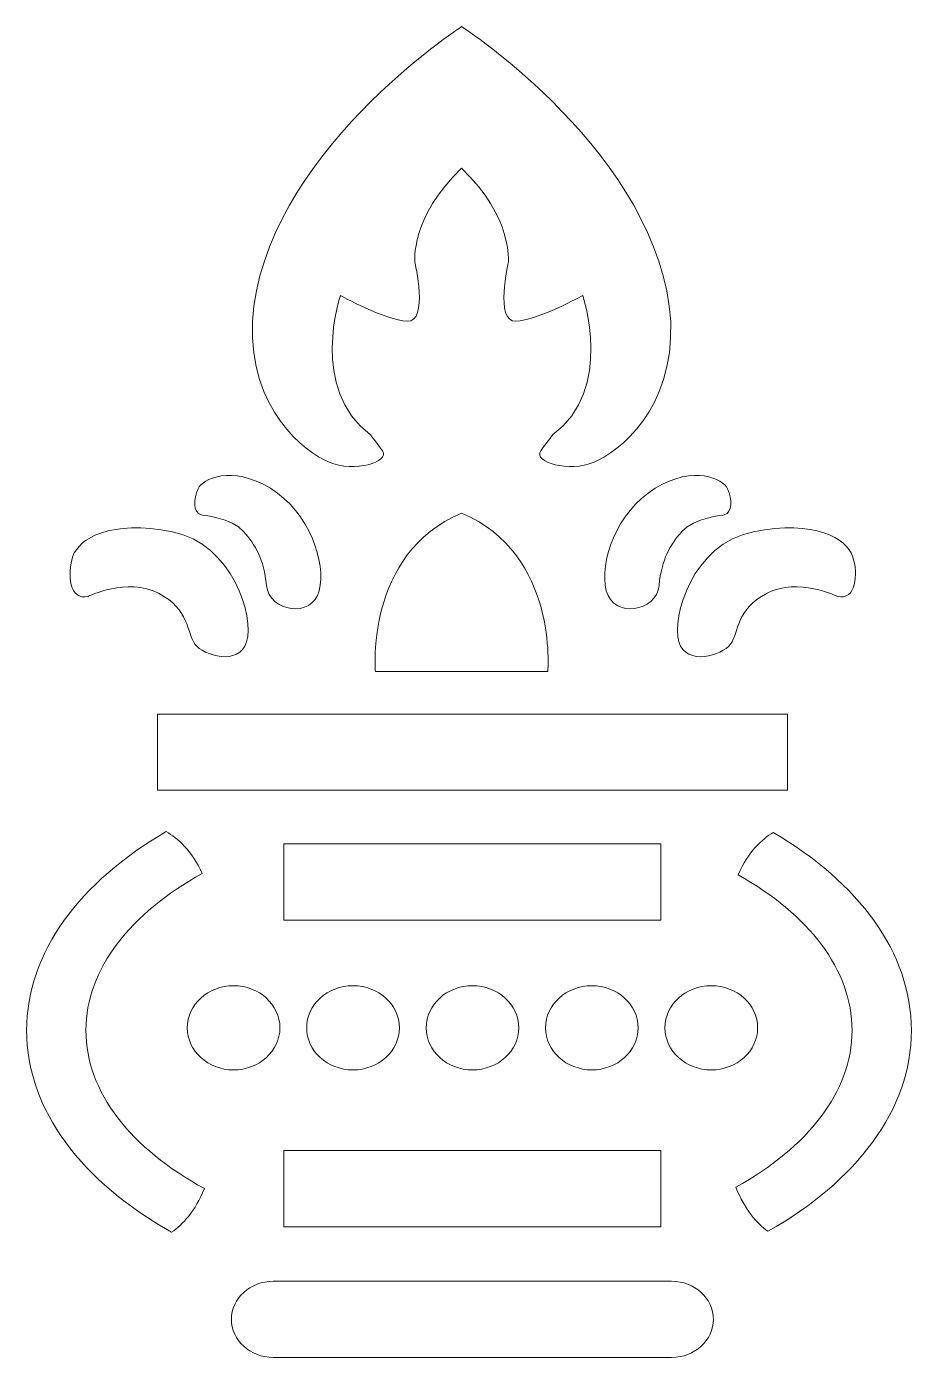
# Model space of a CAD drawing. Header units: millimetres. Extents: x -43 to 43, y -65 to 65.
import ezdxf

# ---------------------------------------------------------------- set-up
doc = ezdxf.new("R2010")
doc.units = ezdxf.units.MM
doc.header["$MEASUREMENT"] = 0
doc.layers.add('Layer 1', color=7, linetype='Continuous')

msp = doc.modelspace()

# ---------------------------------------------------------------- linework, layer by layer
at = {"layer": 'Layer 1', "color": 250, "lineweight": 20}
for points, knots in [([(-21.0727, 35.9831), (-21.3734, 27.3372), (-16.0159, 23.343), (-13.608, 22.3038), (-11.1997, 21.2646), (-7.6468, 22.3038), (-8.4296, 23.3979), (-9.2132, 24.4915), (-9.5785, 24.9509), (-9.5785, 24.9509), (-15.621, 29.4444), (-12.5091, 38.5161), (-12.5091, 38.5161), (-12.5091, 38.5161), (-8.1138, 36.102), (-6.008, 36.0193), (-3.9034, 35.9358), (-5.2756, 41.7612), (-5.2756, 41.7612), (-5.2756, 41.7612), (-5.7409, 46.1485), (-0.726, 50.9024), (4.2897, 46.1485), (3.8244, 41.7612), (3.8244, 41.7612), (3.8244, 41.7612), (2.4522, 35.9358), (4.5572, 36.0193), (6.6626, 36.102), (11.0579, 38.5161), (11.0579, 38.5161), (11.0579, 38.5161), (14.1698, 29.4444), (8.1277, 24.9509), (8.1277, 24.9509), (7.762, 24.4915), (6.9784, 23.3979), (6.1956, 22.3038), (9.7485, 21.2646), (12.1568, 22.3038), (14.5647, 23.343), (19.9227, 27.3372), (19.622, 35.9831), (18.6265, 52.1844), (-0.726, 64.6904), (-0.726, 64.6904), (-0.726, 64.6904), (-20.0777, 52.1844), (-21.0727, 35.9831)], [0, 0, 0, 0, 0.0625, 0.0625, 0.0625, 0.125, 0.125, 0.125, 0.1875, 0.1875, 0.1875, 0.25, 0.25, 0.25, 0.3125, 0.3125, 0.3125, 0.375, 0.375, 0.375, 0.4375, 0.4375, 0.4375, 0.5, 0.5, 0.5, 0.5625, 0.5625, 0.5625, 0.625, 0.625, 0.625, 0.6875, 0.6875, 0.6875, 0.75, 0.75, 0.75, 0.8125, 0.8125, 0.8125, 0.875, 0.875, 0.875, 0.9375, 0.9375, 0.9375, 1, 1, 1, 1]), ([(-26.0526, 17.1634), (-26.0526, 17.1634), (-23.072, 16.8759), (-21.9302, 15.5502), (-20.7884, 14.2239), (-19.9641, 12.8986), (-19.7111, 10.3041), (-19.4568, 7.71), (-15.2716, 7.0754), (-14.5743, 9.7858), (-13.8764, 12.4948), (-15.525, 17.4522), (-19.3308, 19.7584), (-23.1357, 22.0641), (-25.927, 20.6804), (-26.3697, 19.6995), (-26.8132, 18.72), (-26.8769, 17.3938), (-26.0526, 17.1634)], [0, 0, 0, 0, 0.16666667, 0.16666667, 0.16666667, 0.33333333, 0.33333333, 0.33333333, 0.5, 0.5, 0.5, 0.66666667, 0.66666667, 0.66666667, 0.83333333, 0.83333333, 0.83333333, 1, 1, 1, 1]), ([(24.8278, 17.1634), (24.8278, 17.1634), (21.8472, 16.8759), (20.7059, 15.5502), (19.564, 14.2239), (18.7397, 12.8986), (18.4863, 10.3041), (18.2329, 7.71), (14.0477, 7.0754), (13.3495, 9.7858), (12.6521, 12.4948), (14.3007, 17.4522), (18.106, 19.7584), (21.9109, 22.0641), (24.7027, 20.6804), (25.1458, 19.6995), (25.5884, 18.72), (25.6526, 17.3938), (24.8278, 17.1634)], [0, 0, 0, 0, 0.16666667, 0.16666667, 0.16666667, 0.33333333, 0.33333333, 0.33333333, 0.5, 0.5, 0.5, 0.66666667, 0.66666667, 0.66666667, 0.83333333, 0.83333333, 0.83333333, 1, 1, 1, 1]), ([(-0.726, 1.912), (-0.726, 1.912), (-9.1119, 1.912), (-9.1119, 1.912), (-9.1119, 1.912), (-10.1445, 13.4058), (-0.726, 17.3341), (8.6933, 13.4058), (7.6607, 1.912), (7.6607, 1.912), (7.6607, 1.912), (-0.726, 1.912), (-0.726, 1.912)], [0, 0, 0, 0, 0.25, 0.25, 0.25, 0.5, 0.5, 0.5, 0.75, 0.75, 0.75, 1, 1, 1, 1]), ([(-37.0573, 9.2392), (-37.0573, 9.2392), (-33.2644, 11.1138), (-30.2135, 9.539), (-27.1626, 7.9647), (-27.4925, 5.716), (-26.6682, 4.5928), (-25.8434, 3.4682), (-22.3804, 2.4184), (-21.6388, 4.8165), (-20.8967, 7.2151), (-22.9584, 14.334), (-28.8948, 15.5342), (-34.8307, 16.7344), (-37.9643, 14.8603), (-38.541, 13.1361), (-39.1185, 11.4127), (-38.8709, 8.7903), (-37.0573, 9.2392)], [0, 0, 0, 0, 0.16666667, 0.16666667, 0.16666667, 0.33333333, 0.33333333, 0.33333333, 0.5, 0.5, 0.5, 0.66666667, 0.66666667, 0.66666667, 0.83333333, 0.83333333, 0.83333333, 1, 1, 1, 1]), ([(35.833, 9.2392), (35.833, 9.2392), (32.0396, 11.1138), (28.9887, 9.539), (25.9378, 7.9647), (26.2677, 5.716), (25.4434, 4.5928), (24.6191, 3.4682), (21.1556, 2.4184), (20.414, 4.8165), (19.6719, 7.2151), (21.7336, 14.334), (27.67, 15.5342), (33.6064, 16.7344), (36.74, 14.8603), (37.3166, 13.1361), (37.8937, 11.4127), (37.6461, 8.7903), (35.833, 9.2392)], [0, 0, 0, 0, 0.16666667, 0.16666667, 0.16666667, 0.33333333, 0.33333333, 0.33333333, 0.5, 0.5, 0.5, 0.66666667, 0.66666667, 0.66666667, 0.83333333, 0.83333333, 0.83333333, 1, 1, 1, 1]), ([(-30.3112, -2.2161), (-30.3112, -2.2161), (30.9703, -2.2161), (30.9703, -2.2161), (30.9703, -2.2161), (30.9703, -9.6234), (30.9703, -9.6234), (30.9703, -9.6234), (-30.3112, -9.6234), (-30.3112, -9.6234), (-30.3112, -9.6234), (-30.3112, -2.2161), (-30.3112, -2.2161)], [0, 0, 0, 0, 0.25, 0.25, 0.25, 0.5, 0.5, 0.5, 0.75, 0.75, 0.75, 1, 1, 1, 1]), ([(-25.9646, -17.7315), (-32.938, -21.6001), (-37.2736, -27.0116), (-37.2736, -33.0024), (-37.2736, -39.0555), (-32.8513, -44.5188), (-25.7483, -48.3944), (-26.635, -50.609), (-27.8547, -51.8968), (-28.9368, -52.6442), (-37.6039, -47.7916), (-43.0441, -40.7886), (-43.0441, -33.0024), (-43.0441, -25.3754), (-37.8201, -18.4997), (-29.4595, -13.66), (-28.3468, -14.2902), (-26.9813, -15.4833), (-25.9646, -17.7315)], [0, 0, 0, 0, 0.16666667, 0.16666667, 0.16666667, 0.33333333, 0.33333333, 0.33333333, 0.5, 0.5, 0.5, 0.66666667, 0.66666667, 0.66666667, 0.83333333, 0.83333333, 0.83333333, 1, 1, 1, 1]), ([(29.591, -13.7414), (37.8703, -18.5766), (43.0332, -25.4169), (43.0332, -33.0024), (43.0332, -40.7422), (37.6554, -47.7067), (29.0793, -52.557), (28.0087, -51.7818), (26.8231, -50.4742), (25.967, -48.2675), (32.9338, -44.3985), (37.2631, -38.991), (37.2631, -33.0024), (37.2631, -27.0757), (33.0209, -21.7151), (26.177, -17.8567), (27.1583, -15.6204), (28.4832, -14.4034), (29.591, -13.7414)], [0, 0, 0, 0, 0.16666667, 0.16666667, 0.16666667, 0.33333333, 0.33333333, 0.33333333, 0.5, 0.5, 0.5, 0.66666667, 0.66666667, 0.66666667, 0.83333333, 0.83333333, 0.83333333, 1, 1, 1, 1]), ([(-18.0094, -14.8571), (-18.0094, -14.8571), (18.6676, -14.8571), (18.6676, -14.8571), (18.6676, -14.8571), (18.6676, -22.2643), (18.6676, -22.2643), (18.6676, -22.2643), (-18.0094, -22.2643), (-18.0094, -22.2643), (-18.0094, -22.2643), (-18.0094, -14.8571), (-18.0094, -14.8571)], [0, 0, 0, 0, 0.25, 0.25, 0.25, 0.5, 0.5, 0.5, 0.75, 0.75, 0.75, 1, 1, 1, 1]), ([(-22.9088, -28.6527), (-20.4196, -28.6527), (-18.4021, -30.4866), (-18.4021, -32.7499), (-18.4021, -35.0132), (-20.4196, -36.8462), (-22.9088, -36.8462), (-25.3985, -36.8462), (-27.416, -35.0132), (-27.416, -32.7499), (-27.416, -30.4866), (-25.3985, -28.6527), (-22.9088, -28.6527)], [0, 0, 0, 0, 0.25, 0.25, 0.25, 0.5, 0.5, 0.5, 0.75, 0.75, 0.75, 1, 1, 1, 1]), ([(-11.2903, -28.6527), (-8.8006, -28.6527), (-6.7832, -30.4866), (-6.7832, -32.7499), (-6.7832, -35.0132), (-8.8006, -36.8462), (-11.2903, -36.8462), (-13.78, -36.8462), (-15.797, -35.0132), (-15.797, -32.7499), (-15.797, -30.4866), (-13.78, -28.6527), (-11.2903, -28.6527)], [0, 0, 0, 0, 0.25, 0.25, 0.25, 0.5, 0.5, 0.5, 0.75, 0.75, 0.75, 1, 1, 1, 1]), ([(0.3282, -28.6527), (2.8179, -28.6527), (4.8354, -30.4866), (4.8354, -32.7499), (4.8354, -35.0132), (2.8179, -36.8462), (0.3282, -36.8462), (-2.1611, -36.8462), (-4.178, -35.0132), (-4.178, -32.7499), (-4.178, -30.4866), (-2.1611, -28.6527), (0.3282, -28.6527)], [0, 0, 0, 0, 0.25, 0.25, 0.25, 0.5, 0.5, 0.5, 0.75, 0.75, 0.75, 1, 1, 1, 1]), ([(11.9472, -28.6527), (14.4365, -28.6527), (16.4543, -30.4866), (16.4543, -32.7499), (16.4543, -35.0132), (14.4365, -36.8462), (11.9472, -36.8462), (9.4579, -36.8462), (7.44, -35.0132), (7.44, -32.7499), (7.44, -30.4866), (9.4579, -28.6527), (11.9472, -28.6527)], [0, 0, 0, 0, 0.25, 0.25, 0.25, 0.5, 0.5, 0.5, 0.75, 0.75, 0.75, 1, 1, 1, 1]), ([(23.5662, -28.6527), (26.0554, -28.6527), (28.0733, -30.4866), (28.0733, -32.7499), (28.0733, -35.0132), (26.0554, -36.8462), (23.5662, -36.8462), (21.0769, -36.8462), (19.059, -35.0132), (19.059, -32.7499), (19.059, -30.4866), (21.0769, -28.6527), (23.5662, -28.6527)], [0, 0, 0, 0, 0.25, 0.25, 0.25, 0.5, 0.5, 0.5, 0.75, 0.75, 0.75, 1, 1, 1, 1]), ([(-18.0094, -44.704), (-18.0094, -44.704), (18.6676, -44.704), (18.6676, -44.704), (18.6676, -44.704), (18.6676, -52.1113), (18.6676, -52.1113), (18.6676, -52.1113), (-18.0094, -52.1113), (-18.0094, -52.1113), (-18.0094, -52.1113), (-18.0094, -44.704), (-18.0094, -44.704)], [0, 0, 0, 0, 0.25, 0.25, 0.25, 0.5, 0.5, 0.5, 0.75, 0.75, 0.75, 1, 1, 1, 1]), ([(-19.0482, -57.4197), (-19.0482, -57.4197), (19.706, -57.4197), (19.706, -57.4197), (21.9472, -57.4197), (23.7802, -59.0856), (23.7802, -61.1233), (23.7802, -63.1607), (21.9472, -64.8265), (19.706, -64.8265), (19.706, -64.8265), (-19.0482, -64.8265), (-19.0482, -64.8265), (-21.2894, -64.8265), (-23.1224, -63.1607), (-23.1224, -61.1233), (-23.1224, -59.0856), (-21.2894, -57.4197), (-19.0482, -57.4197)], [0, 0, 0, 0, 0.16666667, 0.16666667, 0.16666667, 0.33333333, 0.33333333, 0.33333333, 0.5, 0.5, 0.5, 0.66666667, 0.66666667, 0.66666667, 0.83333333, 0.83333333, 0.83333333, 1, 1, 1, 1])]:
    msp.add_open_spline(points, degree=3, knots=knots, dxfattribs=at)

doc.saveas('drawing.dxf')
